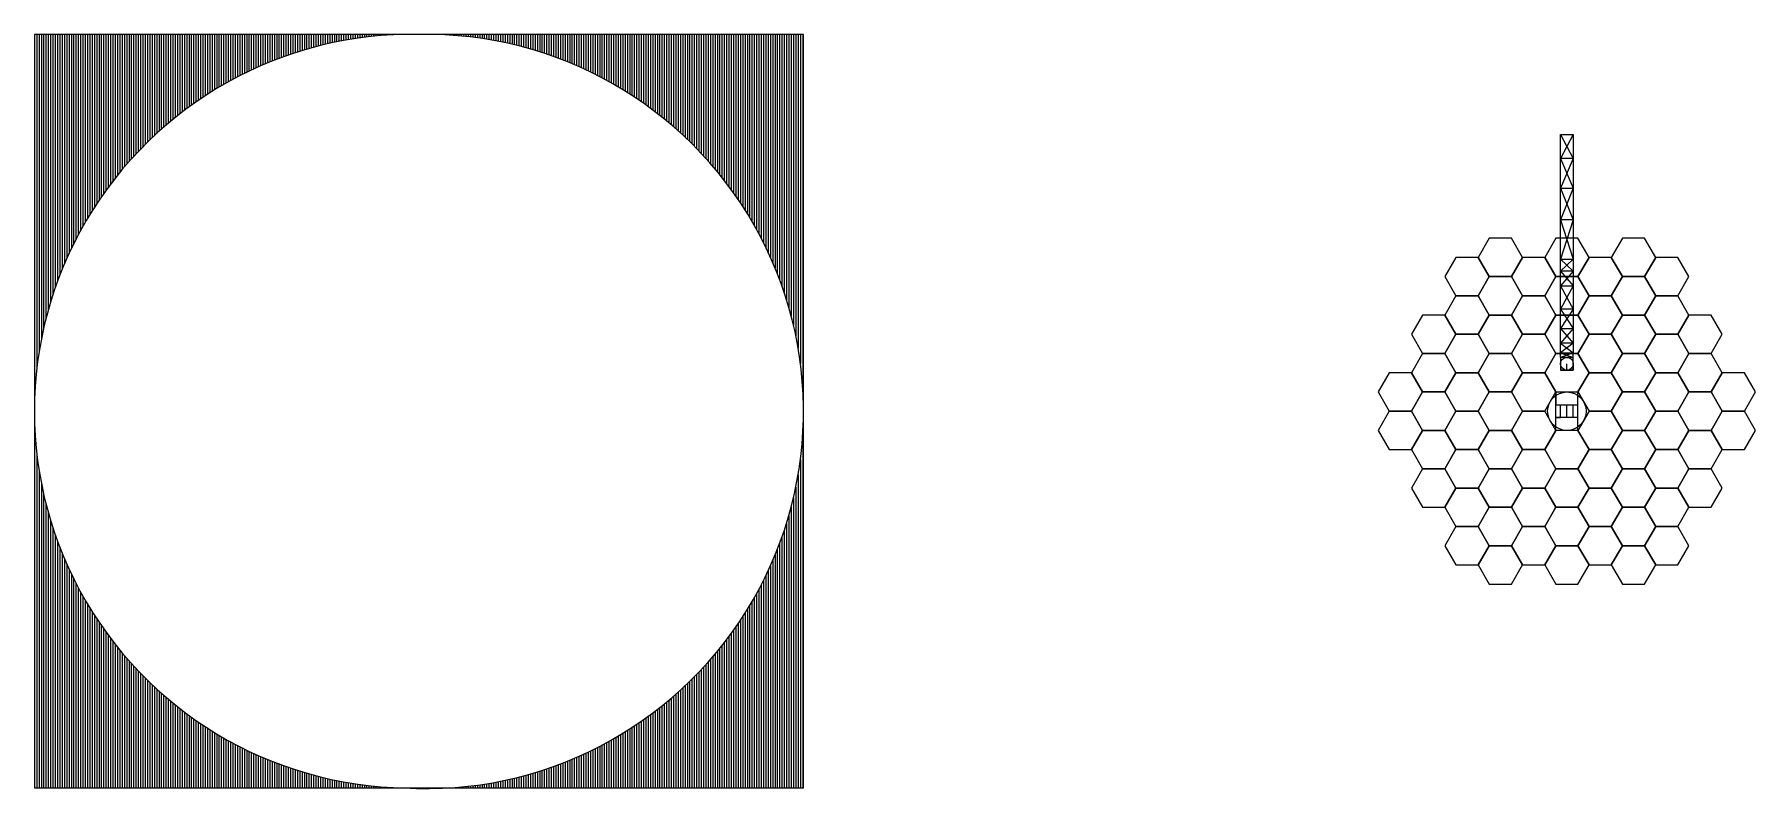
# Model space of a CAD drawing. Header units: inches. Extents: x -429 to 223, y -41 to 545.
# Drawn here: x 155.4 to 222.5, y 74.2 to 103.6 of the extents above; entities that cross this region are included whole.
import ezdxf

# ---------------------------------------------------------------- set-up
doc = ezdxf.new("R2010")
doc.units = ezdxf.units.IN
doc.header["$MEASUREMENT"] = 0

msp = doc.modelspace()

# ---------------------------------------------------------------- linework, layer by layer
for p, q in [((170.352, 103.585), (155.352, 103.585)), ((155.352, 103.585), (155.352, 74.185)), ((155.442, 103.585), (155.442, 90.509)), ((155.532, 103.585), (155.532, 91.178)), ((155.622, 103.585), (155.622, 91.689)), ((155.712, 103.585), (155.712, 92.118)), ((155.802, 103.585), (155.802, 92.494)), ((155.892, 103.585), (155.892, 92.833)), ((155.982, 103.585), (155.982, 93.142)), ((156.072, 103.585), (156.072, 93.429)), ((156.162, 103.585), (156.162, 93.697)), ((156.252, 103.585), (156.252, 93.95)), ((156.342, 103.585), (156.342, 94.189)), ((156.432, 103.585), (156.432, 94.416)), ((156.522, 103.585), (156.522, 94.632)), ((156.612, 103.585), (156.612, 94.84)), ((156.702, 103.585), (156.702, 95.039)), ((156.792, 103.585), (156.792, 95.231)), ((156.882, 103.585), (156.882, 95.415)), ((156.972, 103.585), (156.972, 95.594)), ((157.062, 103.585), (157.062, 95.767)), ((157.152, 103.585), (157.152, 95.934)), ((157.242, 103.585), (157.242, 96.096)), ((157.332, 103.585), (157.332, 96.254)), ((157.422, 103.585), (157.422, 96.407)), ((157.512, 103.585), (157.512, 96.556)), ((157.602, 103.585), (157.602, 96.701)), ((157.692, 103.585), (157.692, 96.843)), ((157.782, 103.585), (157.782, 96.981)), ((157.872, 103.585), (157.872, 97.116)), ((157.962, 103.585), (157.962, 97.248)), ((158.052, 103.585), (158.052, 97.376)), ((158.142, 103.585), (158.142, 97.502)), ((158.232, 103.585), (158.232, 97.625)), ((158.322, 103.585), (158.322, 97.746)), ((158.412, 103.585), (158.412, 97.863)), ((158.502, 103.585), (158.502, 97.979)), ((158.592, 103.585), (158.592, 98.092)), ((158.682, 103.585), (158.682, 98.203)), ((158.772, 103.585), (158.772, 98.312)), ((158.862, 103.585), (158.862, 98.419)), ((158.952, 103.585), (158.952, 98.523)), ((159.042, 103.585), (159.042, 98.626)), ((159.132, 103.585), (159.132, 98.727)), ((159.222, 103.585), (159.222, 98.826)), ((159.222, 103.585), (159.222, 98.826)), ((159.222, 103.585), (159.222, 98.826)), ((159.312, 103.585), (159.312, 98.923)), ((159.402, 103.585), (159.402, 99.018)), ((159.402, 103.585), (159.402, 99.018)), ((159.492, 103.585), (159.492, 99.112)), ((159.582, 103.585), (159.582, 99.204)), ((159.582, 103.585), (159.582, 99.204)), ((159.672, 103.585), (159.672, 99.295)), ((159.762, 103.585), (159.762, 99.384)), ((159.852, 103.585), (159.852, 99.471)), ((159.942, 103.585), (159.942, 99.557)), ((160.032, 103.585), (160.032, 99.642)), ((160.122, 103.585), (160.122, 99.725)), ((160.212, 103.585), (160.212, 99.807)), ((160.302, 103.585), (160.302, 99.887)), ((160.392, 103.585), (160.392, 99.966)), ((160.482, 103.585), (160.482, 100.044)), ((160.572, 103.585), (160.572, 100.121)), ((160.662, 103.585), (160.662, 100.196)), ((160.752, 103.585), (160.752, 100.27)), ((160.842, 103.585), (160.842, 100.343)), ((160.932, 103.585), (160.932, 100.415)), ((161.022, 103.585), (161.022, 100.486)), ((161.112, 103.585), (161.112, 100.555)), ((161.202, 103.585), (161.202, 100.624)), ((161.292, 103.585), (161.292, 100.691)), ((161.382, 103.585), (161.382, 100.757)), ((161.472, 103.585), (161.472, 100.822)), ((161.562, 103.585), (161.562, 100.887)), ((161.652, 103.585), (161.652, 100.95)), ((161.742, 103.585), (161.742, 101.012)), ((161.832, 103.585), (161.832, 101.073)), ((161.922, 103.585), (161.922, 101.133)), ((162.012, 103.585), (162.012, 101.193)), ((162.102, 103.585), (162.102, 101.251)), ((162.192, 103.585), (162.192, 101.309)), ((162.282, 103.585), (162.282, 101.365)), ((162.372, 103.585), (162.372, 101.421)), ((162.462, 103.585), (162.462, 101.475)), ((162.552, 103.585), (162.552, 101.529)), ((162.642, 103.585), (162.642, 101.582)), ((162.732, 103.585), (162.732, 101.634)), ((162.822, 103.585), (162.822, 101.686)), ((162.912, 103.585), (162.912, 101.736)), ((163.002, 103.585), (163.002, 101.786)), ((163.092, 103.585), (163.092, 101.834)), ((163.182, 103.585), (163.182, 101.882)), ((163.272, 103.585), (163.272, 101.93)), ((163.362, 103.585), (163.362, 101.976)), ((163.452, 103.585), (163.452, 102.022)), ((163.542, 103.585), (163.542, 102.066)), ((163.632, 103.585), (163.632, 102.111)), ((163.632, 103.585), (163.632, 102.111)), ((163.722, 103.585), (163.722, 102.154)), ((163.722, 103.585), (163.722, 102.154)), ((163.722, 103.585), (163.722, 102.154)), ((163.812, 103.585), (163.812, 102.196)), ((163.902, 103.585), (163.902, 102.238)), ((163.992, 103.585), (163.992, 102.279)), ((164.082, 103.585), (164.082, 102.32)), ((164.172, 103.585), (164.172, 102.359)), ((164.262, 103.585), (164.262, 102.398)), ((164.352, 103.585), (164.352, 102.437)), ((164.442, 103.585), (164.442, 102.474)), ((164.532, 103.585), (164.532, 102.511)), ((164.622, 103.585), (164.622, 102.547)), ((164.712, 103.585), (164.712, 102.583)), ((164.802, 103.585), (164.802, 102.617)), ((164.892, 103.585), (164.892, 102.651)), ((164.982, 103.585), (164.982, 102.685)), ((165.072, 103.585), (165.072, 102.718)), ((165.162, 103.585), (165.162, 102.75)), ((165.252, 103.585), (165.252, 102.781)), ((165.342, 103.585), (165.342, 102.812)), ((165.432, 103.585), (165.432, 102.842)), ((165.522, 103.585), (165.522, 102.871)), ((165.612, 103.585), (165.612, 102.9)), ((165.702, 103.585), (165.702, 102.929)), ((165.792, 103.585), (165.792, 102.956)), ((165.882, 103.585), (165.882, 102.983)), ((165.972, 103.585), (165.972, 103.009)), ((166.062, 103.585), (166.062, 103.035)), ((166.152, 103.585), (166.152, 103.06)), ((166.242, 103.585), (166.242, 103.085)), ((166.332, 103.585), (166.332, 103.109)), ((166.422, 103.585), (166.422, 103.132)), ((166.512, 103.585), (166.512, 103.154)), ((166.602, 103.585), (166.602, 103.176)), ((166.692, 103.585), (166.692, 103.198)), ((166.782, 103.585), (166.782, 103.219)), ((166.872, 103.585), (166.872, 103.239)), ((166.962, 103.585), (166.962, 103.259)), ((167.052, 103.585), (167.052, 103.278)), ((167.142, 103.585), (167.142, 103.296)), ((167.232, 103.585), (167.232, 103.314)), ((167.322, 103.585), (167.322, 103.331)), ((167.412, 103.585), (167.412, 103.348)), ((167.502, 103.585), (167.502, 103.364)), ((167.592, 103.585), (167.592, 103.38)), ((167.682, 103.585), (167.682, 103.395)), ((167.772, 103.585), (167.772, 103.409)), ((167.862, 103.585), (167.862, 103.423)), ((167.952, 103.585), (167.952, 103.437)), ((168.042, 103.585), (168.042, 103.449)), ((168.132, 103.585), (168.132, 103.461)), ((168.222, 103.585), (168.222, 103.473)), ((168.312, 103.585), (168.312, 103.484)), ((168.402, 103.585), (168.402, 103.494)), ((168.492, 103.585), (168.492, 103.504)), ((168.582, 103.585), (168.582, 103.514)), ((168.672, 103.585), (168.672, 103.522)), ((168.762, 103.585), (168.762, 103.531)), ((168.852, 103.585), (168.852, 103.538)), ((168.942, 103.585), (168.942, 103.545)), ((169.032, 103.585), (169.032, 103.552)), ((169.122, 103.585), (169.122, 103.558)), ((169.212, 103.585), (169.212, 103.563)), ((169.302, 103.585), (169.302, 103.568)), ((169.392, 103.585), (169.392, 103.573)), ((169.482, 103.585), (169.482, 103.577)), ((169.572, 103.585), (169.572, 103.58)), ((169.662, 103.585), (169.662, 103.582)), ((169.752, 103.585), (169.752, 103.585)), ((185.352, 103.585), (170.352, 103.585)), ((171.012, 103.585), (171.012, 103.583)), ((171.102, 103.585), (171.102, 103.58)), ((171.192, 103.585), (171.192, 103.577)), ((171.282, 103.585), (171.282, 103.573)), ((171.372, 103.585), (171.372, 103.569)), ((171.462, 103.585), (171.462, 103.564)), ((171.552, 103.585), (171.552, 103.559)), ((171.642, 103.585), (171.642, 103.553)), ((171.732, 103.585), (171.732, 103.547)), ((171.732, 103.585), (171.732, 103.547)), ((171.732, 103.585), (171.732, 103.547)), ((171.822, 103.585), (171.822, 103.54)), ((171.912, 103.585), (171.912, 103.532)), ((172.002, 103.585), (172.002, 103.524)), ((172.092, 103.585), (172.092, 103.515)), ((172.182, 103.585), (172.182, 103.506)), ((172.272, 103.585), (172.272, 103.496)), ((172.362, 103.585), (172.362, 103.486)), ((172.452, 103.585), (172.452, 103.475)), ((172.542, 103.585), (172.542, 103.464)), ((172.632, 103.585), (172.632, 103.452)), ((172.722, 103.585), (172.722, 103.439)), ((172.812, 103.585), (172.812, 103.426)), ((172.902, 103.585), (172.902, 103.412)), ((172.902, 103.585), (172.902, 103.412)), ((172.992, 103.585), (172.992, 103.398)), ((173.082, 103.585), (173.082, 103.383)), ((173.172, 103.585), (173.172, 103.368)), ((173.262, 103.585), (173.262, 103.351)), ((173.352, 103.585), (173.352, 103.335)), ((173.442, 103.585), (173.442, 103.318)), ((173.532, 103.585), (173.532, 103.3)), ((173.622, 103.585), (173.622, 103.282)), ((173.712, 103.585), (173.712, 103.263)), ((173.802, 103.585), (173.802, 103.243)), ((173.802, 103.585), (173.802, 103.243)), ((173.892, 103.585), (173.892, 103.223)), ((173.982, 103.585), (173.982, 103.202)), ((174.072, 103.585), (174.072, 103.181)), ((174.162, 103.585), (174.162, 103.159)), ((174.252, 103.585), (174.252, 103.137)), ((174.342, 103.585), (174.342, 103.113)), ((174.342, 103.585), (174.342, 103.113)), ((174.432, 103.585), (174.432, 103.09)), ((174.522, 103.585), (174.522, 103.065)), ((174.612, 103.585), (174.612, 103.041)), ((174.612, 103.585), (174.612, 103.041)), ((174.702, 103.585), (174.702, 103.015)), ((174.792, 103.585), (174.792, 102.989)), ((174.882, 103.585), (174.882, 102.962)), ((174.972, 103.585), (174.972, 102.935)), ((175.062, 103.585), (175.062, 102.906)), ((175.152, 103.585), (175.152, 102.878)), ((175.242, 103.585), (175.242, 102.848)), ((175.332, 103.585), (175.332, 102.818)), ((175.422, 103.585), (175.422, 102.788)), ((175.512, 103.585), (175.512, 102.757)), ((175.602, 103.585), (175.602, 102.725)), ((175.692, 103.585), (175.692, 102.692)), ((175.782, 103.585), (175.782, 102.659)), ((175.872, 103.585), (175.872, 102.625)), ((175.962, 103.585), (175.962, 102.59)), ((176.052, 103.585), (176.052, 102.555)), ((176.142, 103.585), (176.142, 102.519)), ((176.232, 103.585), (176.232, 102.482)), ((176.322, 103.585), (176.322, 102.445)), ((176.322, 103.585), (176.322, 102.445)), ((176.412, 103.585), (176.412, 102.407)), ((176.502, 103.585), (176.502, 102.368)), ((176.592, 103.585), (176.592, 102.329)), ((176.682, 103.585), (176.682, 102.289)), ((176.772, 103.585), (176.772, 102.248)), ((176.772, 103.585), (176.772, 102.248)), ((176.862, 103.585), (176.862, 102.206)), ((176.952, 103.585), (176.952, 102.164)), ((177.042, 103.585), (177.042, 102.121)), ((177.132, 103.585), (177.132, 102.077)), ((177.222, 103.585), (177.222, 102.032)), ((177.312, 103.585), (177.312, 101.987)), ((177.402, 103.585), (177.402, 101.94)), ((177.492, 103.585), (177.492, 101.893)), ((177.582, 103.585), (177.582, 101.846)), ((177.672, 103.585), (177.672, 101.797)), ((177.672, 103.585), (177.672, 101.797)), ((177.762, 103.585), (177.762, 101.748)), ((177.852, 103.585), (177.852, 101.697)), ((177.942, 103.585), (177.942, 101.646)), ((178.032, 103.585), (178.032, 101.594)), ((178.122, 103.585), (178.122, 101.542)), ((178.212, 103.585), (178.212, 101.488)), ((178.302, 103.585), (178.302, 101.434)), ((178.392, 103.585), (178.392, 101.378)), ((178.482, 103.585), (178.482, 101.322)), ((178.572, 103.585), (178.572, 101.265)), ((178.662, 103.585), (178.662, 101.207)), ((178.752, 103.585), (178.752, 101.148)), ((178.842, 103.585), (178.842, 101.088)), ((178.842, 103.585), (178.842, 101.088)), ((178.932, 103.585), (178.932, 101.027)), ((179.022, 103.585), (179.022, 100.965)), ((179.022, 103.585), (179.022, 100.965)), ((179.112, 103.585), (179.112, 100.902)), ((179.202, 103.585), (179.202, 100.838)), ((179.292, 103.585), (179.292, 100.773)), ((179.292, 103.585), (179.292, 100.773)), ((179.382, 103.585), (179.382, 100.707)), ((179.472, 103.585), (179.472, 100.64)), ((179.562, 103.585), (179.562, 100.572)), ((179.562, 103.585), (179.562, 100.572)), ((179.652, 103.585), (179.652, 100.503)), ((179.652, 103.585), (179.652, 100.503)), ((179.742, 103.585), (179.742, 100.433)), ((179.832, 103.585), (179.832, 100.361)), ((179.922, 103.585), (179.922, 100.288)), ((180.012, 103.585), (180.012, 100.215)), ((180.102, 103.585), (180.102, 100.14)), ((180.192, 103.585), (180.192, 100.063)), ((180.282, 103.585), (180.282, 99.986)), ((180.372, 103.585), (180.372, 99.907)), ((180.462, 103.585), (180.462, 99.827)), ((180.462, 103.585), (180.462, 99.827)), ((180.462, 103.585), (180.462, 99.827)), ((180.552, 103.585), (180.552, 99.746)), ((180.642, 103.585), (180.642, 99.663)), ((180.732, 103.585), (180.732, 99.579)), ((180.822, 103.585), (180.822, 99.493)), ((180.912, 103.585), (180.912, 99.406)), ((181.002, 103.585), (181.002, 99.318)), ((181.092, 103.585), (181.092, 99.228)), ((181.182, 103.585), (181.182, 99.136)), ((181.272, 103.585), (181.272, 99.043)), ((181.362, 103.585), (181.362, 98.948)), ((181.452, 103.585), (181.452, 98.851)), ((181.542, 103.585), (181.542, 98.753)), ((181.632, 103.585), (181.632, 98.652)), ((181.722, 103.585), (181.722, 98.55)), ((181.812, 103.585), (181.812, 98.446)), ((181.902, 103.585), (181.902, 98.34)), ((181.992, 103.585), (181.992, 98.232)), ((182.082, 103.585), (182.082, 98.122)), ((182.172, 103.585), (182.172, 98.009)), ((182.262, 103.585), (182.262, 97.894)), ((182.352, 103.585), (182.352, 97.777)), ((182.442, 103.585), (182.442, 97.658)), ((182.532, 103.585), (182.532, 97.535)), ((182.532, 103.585), (182.532, 97.535)), ((182.622, 103.585), (182.622, 97.41)), ((182.712, 103.585), (182.712, 97.283)), ((182.802, 103.585), (182.802, 97.152)), ((182.892, 103.585), (182.892, 97.018)), ((182.982, 103.585), (182.982, 96.881)), ((183.072, 103.585), (183.072, 96.741)), ((183.162, 103.585), (183.162, 96.596)), ((183.252, 103.585), (183.252, 96.449)), ((183.342, 103.585), (183.342, 96.297)), ((183.432, 103.585), (183.432, 96.14)), ((183.522, 103.585), (183.522, 95.98)), ((183.612, 103.585), (183.612, 95.814)), ((183.702, 103.585), (183.702, 95.643)), ((183.792, 103.585), (183.792, 95.467)), ((183.882, 103.585), (183.882, 95.284)), ((183.972, 103.585), (183.972, 95.094)), ((184.062, 103.585), (184.062, 94.898)), ((184.152, 103.585), (184.152, 94.693)), ((184.242, 103.585), (184.242, 94.48)), ((184.332, 103.585), (184.332, 94.256)), ((184.422, 103.585), (184.422, 94.021)), ((184.512, 103.585), (184.512, 93.773)), ((184.602, 103.585), (184.602, 93.511)), ((184.692, 103.585), (184.692, 93.23)), ((184.692, 103.585), (184.692, 93.23)), ((184.782, 103.585), (184.782, 92.929)), ((184.872, 103.585), (184.872, 92.601)), ((184.962, 103.585), (184.962, 92.238)), ((185.052, 103.585), (185.052, 91.829)), ((185.052, 103.585), (185.052, 91.829)), ((185.052, 103.585), (185.052, 91.829)), ((185.052, 103.585), (185.052, 91.829)), ((185.052, 103.585), (185.052, 91.829)), ((185.142, 103.585), (185.142, 91.829)), ((185.142, 103.585), (185.142, 91.35)), ((185.232, 103.585), (185.232, 90.748)), ((185.322, 103.585), (185.322, 89.812)), ((185.352, 74.185), (185.352, 103.585)), ((214.881, 91.162), (214.881, 99.68)), ((214.881, 99.68), (215.381, 99.68)), ((214.881, 99.68), (215.381, 98.742)), ((215.381, 99.68), (214.881, 98.742)), ((215.381, 99.68), (215.381, 91.162)), ((215.381, 98.742), (214.881, 98.742)), ((215.381, 98.742), (214.881, 97.584)), ((214.881, 98.742), (215.381, 97.584)), ((214.881, 97.584), (215.381, 97.584)), ((214.881, 97.584), (215.381, 96.358)), ((215.381, 97.584), (214.881, 96.358)), ((215.381, 96.358), (214.881, 96.358)), ((215.381, 96.358), (214.881, 94.822)), ((214.881, 96.358), (215.381, 94.822)), ((214.881, 94.822), (215.381, 94.822)), ((214.881, 94.822), (215.381, 94.354)), ((215.381, 94.822), (214.881, 94.354)), ((215.381, 94.354), (214.881, 94.354)), ((215.381, 94.354), (214.881, 93.781)), ((214.881, 94.354), (215.381, 93.781)), ((214.881, 93.781), (215.381, 93.781)), ((214.881, 93.781), (215.381, 92.87)), ((215.381, 93.781), (214.881, 92.87)), ((215.381, 92.87), (214.881, 92.87)), ((215.381, 92.87), (214.881, 92.115)), ((214.881, 92.87), (215.381, 92.115)), ((214.881, 92.115), (215.381, 92.115)), ((214.881, 92.115), (215.381, 91.543)), ((215.381, 92.115), (214.881, 91.543)), ((215.381, 91.543), (214.881, 91.543)), ((215.381, 91.543), (214.881, 91.162)), ((214.881, 91.543), (215.381, 91.162)), ((214.881, 91.162), (215.381, 91.162)), ((214.881, 91.162), (215.381, 90.985)), ((215.381, 91.162), (214.881, 90.985)), ((214.881, 90.985), (214.881, 91.162)), ((214.881, 91.162), (214.881, 91.162)), ((215.381, 90.985), (214.881, 90.985)), ((214.881, 90.985), (214.881, 90.485)), ((215.131, 90.485), (215.131, 90.735)), ((215.381, 90.985), (215.381, 91.162)), ((215.381, 90.485), (215.381, 90.985)), ((215.381, 90.735), (215.381, 90.485)), ((215.131, 90.485), (214.881, 90.485)), ((214.881, 90.485), (215.381, 90.485)), ((215.381, 90.485), (214.881, 90.485)), ((214.698, 88.135), (214.698, 89.635)), ((214.698, 89.635), (214.698, 89.135)), ((215.564, 88.135), (215.564, 89.635)), ((214.698, 89.135), (215.564, 89.135)), ((215.564, 88.635), (214.698, 88.635)), ((214.698, 88.635), (214.881, 88.635)), ((214.881, 88.635), (214.881, 89.135)), ((215.131, 88.635), (215.131, 89.135)), ((215.381, 88.635), (215.381, 89.135)), ((215.564, 88.635), (215.381, 88.635)), ((215.564, 88.135), (215.564, 88.635)), ((185.322, 87.934), (185.322, 74.185)), ((155.442, 87.26), (155.442, 74.185)), ((185.232, 86.997), (185.232, 74.185)), ((155.532, 86.591), (155.532, 74.185)), ((155.622, 86.08), (155.622, 74.185)), ((185.142, 86.396), (185.142, 74.185)), ((155.712, 85.651), (155.712, 74.185)), ((155.802, 85.275), (155.802, 74.185)), ((184.962, 85.508), (184.962, 74.185)), ((185.052, 85.917), (185.052, 74.185)), ((185.052, 85.917), (185.052, 74.185)), ((185.052, 85.917), (185.052, 74.185)), ((185.052, 85.917), (185.052, 74.185)), ((185.142, 85.917), (185.142, 74.185)), ((155.892, 84.937), (155.892, 74.185)), ((155.982, 84.627), (155.982, 74.185)), ((184.782, 84.817), (184.782, 74.185)), ((184.872, 85.145), (184.872, 74.185)), ((156.072, 84.34), (156.072, 74.185)), ((156.162, 84.072), (156.162, 74.185)), ((184.512, 83.972), (184.512, 74.185)), ((184.602, 84.235), (184.602, 74.185)), ((184.692, 84.515), (184.692, 74.185)), ((184.692, 84.515), (184.692, 74.185)), ((156.252, 83.82), (156.252, 74.185)), ((156.342, 83.581), (156.342, 74.185)), ((156.432, 83.354), (156.432, 74.185)), ((184.242, 83.266), (184.242, 74.185)), ((184.332, 83.49), (184.332, 74.185)), ((184.422, 83.725), (184.422, 74.185)), ((156.522, 83.137), (156.522, 74.185)), ((156.612, 82.93), (156.612, 74.185)), ((156.702, 82.73), (156.702, 74.185)), ((183.972, 82.651), (183.972, 74.185)), ((184.062, 82.848), (184.062, 74.185)), ((184.152, 83.053), (184.152, 74.185)), ((156.792, 82.539), (156.792, 74.185)), ((156.882, 82.354), (156.882, 74.185)), ((156.972, 82.175), (156.972, 74.185)), ((157.062, 82.003), (157.062, 74.185)), ((183.612, 81.932), (183.612, 74.185)), ((183.702, 82.103), (183.702, 74.185)), ((183.792, 82.279), (183.792, 74.185)), ((183.882, 82.462), (183.882, 74.185)), ((157.152, 81.836), (157.152, 74.185)), ((157.242, 81.673), (157.242, 74.185)), ((157.332, 81.516), (157.332, 74.185)), ((157.422, 81.362), (157.422, 74.185)), ((183.252, 81.297), (183.252, 74.185)), ((183.342, 81.449), (183.342, 74.185)), ((183.432, 81.605), (183.432, 74.185)), ((183.522, 81.766), (183.522, 74.185)), ((157.512, 81.213), (157.512, 74.185)), ((157.602, 81.068), (157.602, 74.185)), ((157.692, 80.926), (157.692, 74.185)), ((157.782, 80.788), (157.782, 74.185)), ((157.872, 80.653), (157.872, 74.185)), ((182.802, 80.594), (182.802, 74.185)), ((182.892, 80.728), (182.892, 74.185)), ((182.982, 80.865), (182.982, 74.185)), ((183.072, 81.005), (183.072, 74.185)), ((183.162, 81.149), (183.162, 74.185)), ((157.962, 80.522), (157.962, 74.185)), ((158.052, 80.393), (158.052, 74.185)), ((158.142, 80.267), (158.142, 74.185)), ((158.232, 80.144), (158.232, 74.185)), ((158.322, 80.024), (158.322, 74.185)), ((158.412, 79.906), (158.412, 74.185)), ((182.352, 79.969), (182.352, 74.185)), ((182.442, 80.088), (182.442, 74.185)), ((182.532, 80.21), (182.532, 74.185)), ((182.532, 80.21), (182.532, 74.185)), ((182.622, 80.335), (182.622, 74.185)), ((182.712, 80.463), (182.712, 74.185)), ((158.502, 79.79), (158.502, 74.185)), ((158.592, 79.677), (158.592, 74.185)), ((158.682, 79.566), (158.682, 74.185)), ((158.772, 79.457), (158.772, 74.185)), ((158.862, 79.351), (158.862, 74.185)), ((158.952, 79.246), (158.952, 74.185)), ((181.812, 79.3), (181.812, 74.185)), ((181.902, 79.406), (181.902, 74.185)), ((181.992, 79.514), (181.992, 74.185)), ((182.082, 79.624), (182.082, 74.185)), ((182.172, 79.737), (182.172, 74.185)), ((182.262, 79.851), (182.262, 74.185)), ((159.042, 79.143), (159.042, 74.185)), ((159.132, 79.043), (159.132, 74.185)), ((159.222, 78.944), (159.222, 74.185)), ((159.222, 78.944), (159.222, 74.185)), ((159.222, 78.944), (159.222, 74.185)), ((159.312, 78.846), (159.312, 74.185)), ((159.402, 78.751), (159.402, 74.185)), ((159.402, 78.751), (159.402, 74.185)), ((159.492, 78.657), (159.492, 74.185)), ((159.582, 78.565), (159.582, 74.185)), ((159.582, 78.565), (159.582, 74.185)), ((181.182, 78.61), (181.182, 74.185)), ((181.272, 78.703), (181.272, 74.185)), ((181.362, 78.798), (181.362, 74.185)), ((181.452, 78.895), (181.452, 74.185)), ((181.542, 78.993), (181.542, 74.185)), ((181.632, 79.093), (181.632, 74.185)), ((181.722, 79.196), (181.722, 74.185)), ((159.672, 78.475), (159.672, 74.185)), ((159.762, 78.386), (159.762, 74.185)), ((159.852, 78.298), (159.852, 74.185)), ((159.942, 78.212), (159.942, 74.185)), ((160.032, 78.127), (160.032, 74.185)), ((160.122, 78.044), (160.122, 74.185)), ((160.212, 77.963), (160.212, 74.185)), ((160.302, 77.882), (160.302, 74.185)), ((180.462, 77.919), (180.462, 74.185)), ((180.462, 77.919), (180.462, 74.185)), ((180.462, 77.919), (180.462, 74.185)), ((180.552, 78), (180.552, 74.185)), ((180.642, 78.083), (180.642, 74.185)), ((180.732, 78.167), (180.732, 74.185)), ((180.822, 78.253), (180.822, 74.185)), ((180.912, 78.34), (180.912, 74.185)), ((181.002, 78.428), (181.002, 74.185)), ((181.092, 78.518), (181.092, 74.185)), ((160.392, 77.803), (160.392, 74.185)), ((160.482, 77.725), (160.482, 74.185)), ((160.572, 77.649), (160.572, 74.185)), ((160.662, 77.573), (160.662, 74.185)), ((160.752, 77.499), (160.752, 74.185)), ((160.842, 77.426), (160.842, 74.185)), ((160.932, 77.354), (160.932, 74.185)), ((161.022, 77.284), (161.022, 74.185)), ((161.112, 77.214), (161.112, 74.185)), ((179.652, 77.243), (179.652, 74.185)), ((179.652, 77.243), (179.652, 74.185)), ((179.742, 77.313), (179.742, 74.185)), ((179.832, 77.385), (179.832, 74.185)), ((179.922, 77.457), (179.922, 74.185)), ((180.012, 77.531), (180.012, 74.185)), ((180.102, 77.606), (180.102, 74.185)), ((180.192, 77.682), (180.192, 74.185)), ((180.282, 77.76), (180.282, 74.185)), ((180.372, 77.839), (180.372, 74.185)), ((161.202, 77.146), (161.202, 74.185)), ((161.292, 77.078), (161.292, 74.185)), ((161.382, 77.012), (161.382, 74.185)), ((161.472, 76.947), (161.472, 74.185)), ((161.562, 76.883), (161.562, 74.185)), ((161.652, 76.82), (161.652, 74.185)), ((161.742, 76.757), (161.742, 74.185)), ((161.832, 76.696), (161.832, 74.185)), ((161.922, 76.636), (161.922, 74.185)), ((162.012, 76.577), (162.012, 74.185)), ((178.752, 76.598), (178.752, 74.185)), ((178.842, 76.658), (178.842, 74.185)), ((178.842, 76.658), (178.842, 74.185)), ((178.932, 76.719), (178.932, 74.185)), ((179.022, 76.781), (179.022, 74.185)), ((179.022, 76.781), (179.022, 74.185)), ((179.112, 76.844), (179.112, 74.185)), ((179.202, 76.908), (179.202, 74.185)), ((179.292, 76.973), (179.292, 74.185)), ((179.292, 76.973), (179.292, 74.185)), ((179.382, 77.039), (179.382, 74.185)), ((179.472, 77.106), (179.472, 74.185)), ((179.562, 77.174), (179.562, 74.185)), ((179.562, 77.174), (179.562, 74.185)), ((162.102, 76.518), (162.102, 74.185)), ((162.192, 76.461), (162.192, 74.185)), ((162.282, 76.404), (162.282, 74.185)), ((162.372, 76.349), (162.372, 74.185)), ((162.462, 76.294), (162.462, 74.185)), ((162.552, 76.24), (162.552, 74.185)), ((162.642, 76.187), (162.642, 74.185)), ((162.732, 76.135), (162.732, 74.185)), ((162.822, 76.084), (162.822, 74.185)), ((162.912, 76.033), (162.912, 74.185)), ((163.002, 75.984), (163.002, 74.185)), ((163.092, 75.935), (163.092, 74.185)), ((163.182, 75.887), (163.182, 74.185)), ((177.582, 75.9), (177.582, 74.185)), ((177.672, 75.949), (177.672, 74.185)), ((177.672, 75.949), (177.672, 74.185)), ((177.762, 75.998), (177.762, 74.185)), ((177.852, 76.048), (177.852, 74.185)), ((177.942, 76.099), (177.942, 74.185)), ((178.032, 76.151), (178.032, 74.185)), ((178.122, 76.204), (178.122, 74.185)), ((178.212, 76.258), (178.212, 74.185)), ((178.302, 76.312), (178.302, 74.185)), ((178.392, 76.368), (178.392, 74.185)), ((178.482, 76.424), (178.482, 74.185)), ((178.572, 76.481), (178.572, 74.185)), ((178.662, 76.539), (178.662, 74.185)), ((163.272, 75.84), (163.272, 74.185)), ((163.362, 75.793), (163.362, 74.185)), ((163.452, 75.748), (163.452, 74.185)), ((163.542, 75.703), (163.542, 74.185)), ((163.632, 75.659), (163.632, 74.185)), ((163.632, 75.659), (163.632, 74.185)), ((163.722, 75.615), (163.722, 74.185)), ((163.722, 75.615), (163.722, 74.185)), ((163.722, 75.615), (163.722, 74.185)), ((163.812, 75.573), (163.812, 74.185)), ((163.902, 75.531), (163.902, 74.185)), ((163.992, 75.49), (163.992, 74.185)), ((164.082, 75.45), (164.082, 74.185)), ((164.172, 75.41), (164.172, 74.185)), ((164.262, 75.371), (164.262, 74.185)), ((164.352, 75.333), (164.352, 74.185)), ((164.442, 75.295), (164.442, 74.185)), ((164.532, 75.258), (164.532, 74.185)), ((164.622, 75.222), (164.622, 74.185)), ((176.142, 75.227), (176.142, 74.185)), ((176.232, 75.263), (176.232, 74.185)), ((176.322, 75.301), (176.322, 74.185)), ((176.322, 75.301), (176.322, 74.185)), ((176.412, 75.339), (176.412, 74.185)), ((176.502, 75.378), (176.502, 74.185)), ((176.592, 75.417), (176.592, 74.185)), ((176.682, 75.457), (176.682, 74.185)), ((176.772, 75.498), (176.772, 74.185)), ((176.772, 75.498), (176.772, 74.185)), ((176.862, 75.54), (176.862, 74.185)), ((176.952, 75.582), (176.952, 74.185)), ((177.042, 75.625), (177.042, 74.185)), ((177.132, 75.669), (177.132, 74.185)), ((177.222, 75.714), (177.222, 74.185)), ((177.312, 75.759), (177.312, 74.185)), ((177.402, 75.805), (177.402, 74.185)), ((177.492, 75.852), (177.492, 74.185)), ((164.712, 75.187), (164.712, 74.185)), ((164.802, 75.152), (164.802, 74.185)), ((164.892, 75.118), (164.892, 74.185)), ((164.982, 75.085), (164.982, 74.185)), ((165.072, 75.052), (165.072, 74.185)), ((165.162, 75.02), (165.162, 74.185)), ((165.252, 74.988), (165.252, 74.185)), ((165.342, 74.958), (165.342, 74.185)), ((165.432, 74.927), (165.432, 74.185)), ((165.522, 74.898), (165.522, 74.185)), ((165.612, 74.869), (165.612, 74.185)), ((165.702, 74.841), (165.702, 74.185)), ((165.792, 74.813), (165.792, 74.185)), ((165.882, 74.786), (165.882, 74.185)), ((165.972, 74.76), (165.972, 74.185)), ((166.062, 74.734), (166.062, 74.185)), ((166.152, 74.709), (166.152, 74.185)), ((166.242, 74.685), (166.242, 74.185)), ((166.332, 74.661), (166.332, 74.185)), ((166.422, 74.638), (166.422, 74.185)), ((166.512, 74.615), (166.512, 74.185)), ((166.602, 74.593), (166.602, 74.185)), ((166.692, 74.571), (166.692, 74.185)), ((166.782, 74.551), (166.782, 74.185)), ((166.872, 74.53), (166.872, 74.185)), ((173.982, 74.544), (173.982, 74.185)), ((174.072, 74.565), (174.072, 74.185)), ((174.162, 74.587), (174.162, 74.185)), ((174.252, 74.609), (174.252, 74.185)), ((174.342, 74.632), (174.342, 74.185)), ((174.342, 74.632), (174.342, 74.185)), ((174.432, 74.656), (174.432, 74.185)), ((174.522, 74.68), (174.522, 74.185)), ((174.612, 74.705), (174.612, 74.185)), ((174.612, 74.705), (174.612, 74.185)), ((174.702, 74.731), (174.702, 74.185)), ((174.792, 74.757), (174.792, 74.185)), ((174.882, 74.784), (174.882, 74.185)), ((174.972, 74.811), (174.972, 74.185)), ((175.062, 74.839), (175.062, 74.185)), ((175.152, 74.868), (175.152, 74.185)), ((175.242, 74.897), (175.242, 74.185)), ((175.332, 74.927), (175.332, 74.185)), ((175.422, 74.958), (175.422, 74.185)), ((175.512, 74.989), (175.512, 74.185)), ((175.602, 75.021), (175.602, 74.185)), ((175.692, 75.054), (175.692, 74.185)), ((175.782, 75.087), (175.782, 74.185)), ((175.872, 75.121), (175.872, 74.185)), ((175.962, 75.156), (175.962, 74.185)), ((176.052, 75.191), (176.052, 74.185)), ((155.352, 74.185), (185.352, 74.185)), ((166.962, 74.511), (166.962, 74.185)), ((167.052, 74.492), (167.052, 74.185)), ((167.142, 74.473), (167.142, 74.185)), ((167.232, 74.455), (167.232, 74.185)), ((167.322, 74.438), (167.322, 74.185)), ((167.412, 74.421), (167.412, 74.185)), ((167.502, 74.405), (167.502, 74.185)), ((167.592, 74.389), (167.592, 74.185)), ((167.682, 74.374), (167.682, 74.185)), ((167.772, 74.36), (167.772, 74.185)), ((167.862, 74.346), (167.862, 74.185)), ((167.952, 74.333), (167.952, 74.185)), ((168.042, 74.32), (168.042, 74.185)), ((168.132, 74.308), (168.132, 74.185)), ((168.222, 74.296), (168.222, 74.185)), ((168.312, 74.285), (168.312, 74.185)), ((168.402, 74.275), (168.402, 74.185)), ((168.492, 74.265), (168.492, 74.185)), ((168.582, 74.256), (168.582, 74.185)), ((168.672, 74.247), (168.672, 74.185)), ((168.762, 74.239), (168.762, 74.185)), ((168.852, 74.231), (168.852, 74.185)), ((168.942, 74.224), (168.942, 74.185)), ((169.032, 74.217), (169.032, 74.185)), ((169.122, 74.211), (169.122, 74.185)), ((169.212, 74.206), (169.212, 74.185)), ((169.302, 74.201), (169.302, 74.185)), ((169.392, 74.197), (169.392, 74.185)), ((169.482, 74.193), (169.482, 74.185)), ((169.572, 74.19), (169.572, 74.185)), ((169.662, 74.187), (169.662, 74.185)), ((169.752, 74.185), (169.752, 74.185)), ((171.552, 74.187), (171.552, 74.185)), ((171.642, 74.193), (171.642, 74.185)), ((171.732, 74.199), (171.732, 74.185)), ((171.732, 74.199), (171.732, 74.185)), ((171.732, 74.199), (171.732, 74.185)), ((171.822, 74.206), (171.822, 74.185)), ((171.912, 74.214), (171.912, 74.185)), ((172.002, 74.222), (172.002, 74.185)), ((172.092, 74.23), (172.092, 74.185)), ((172.182, 74.24), (172.182, 74.185)), ((172.272, 74.249), (172.272, 74.185)), ((172.362, 74.26), (172.362, 74.185)), ((172.452, 74.271), (172.452, 74.185)), ((172.542, 74.282), (172.542, 74.185)), ((172.632, 74.294), (172.632, 74.185)), ((172.722, 74.307), (172.722, 74.185)), ((172.812, 74.32), (172.812, 74.185)), ((172.902, 74.334), (172.902, 74.185)), ((172.902, 74.334), (172.902, 74.185)), ((172.992, 74.348), (172.992, 74.185)), ((173.082, 74.363), (173.082, 74.185)), ((173.172, 74.378), (173.172, 74.185)), ((173.262, 74.394), (173.262, 74.185)), ((173.352, 74.411), (173.352, 74.185)), ((173.442, 74.428), (173.442, 74.185)), ((173.532, 74.446), (173.532, 74.185)), ((173.622, 74.464), (173.622, 74.185)), ((173.712, 74.483), (173.712, 74.185)), ((173.802, 74.503), (173.802, 74.185)), ((173.802, 74.503), (173.802, 74.185)), ((173.892, 74.523), (173.892, 74.185))]:
    msp.add_line(p, q)
for points in [[(211.667, 94.885), (212.1, 94.135), (212.966, 94.135), (213.399, 94.885), (212.966, 95.634), (212.1, 95.634)], [(214.265, 94.885), (214.698, 94.135), (215.564, 94.135), (215.997, 94.885), (215.564, 95.634), (214.698, 95.634)], [(216.863, 94.885), (217.296, 94.135), (218.162, 94.135), (218.595, 94.885), (218.162, 95.634), (217.296, 95.634)], [(210.368, 94.135), (210.801, 93.385), (211.667, 93.385), (212.1, 94.135), (211.667, 94.885), (210.801, 94.885)], [(212.966, 94.135), (213.399, 93.385), (214.265, 93.385), (214.698, 94.135), (214.265, 94.885), (213.399, 94.885)], [(215.564, 94.135), (215.997, 93.385), (216.863, 93.385), (217.296, 94.135), (216.863, 94.885), (215.997, 94.885)], [(218.162, 94.135), (218.595, 93.385), (219.461, 93.385), (219.894, 94.135), (219.461, 94.885), (218.595, 94.885)], [(211.667, 93.385), (212.1, 92.635), (212.966, 92.635), (213.399, 93.385), (212.966, 94.135), (212.1, 94.135)], [(214.265, 93.385), (214.698, 92.635), (215.564, 92.635), (215.997, 93.385), (215.564, 94.135), (214.698, 94.135)], [(216.863, 93.385), (217.296, 92.635), (218.162, 92.635), (218.595, 93.385), (218.162, 94.135), (217.296, 94.135)], [(210.368, 92.635), (210.801, 91.885), (211.667, 91.885), (212.1, 92.635), (211.667, 93.385), (210.801, 93.385)], [(212.966, 92.635), (213.399, 91.885), (214.265, 91.885), (214.698, 92.635), (214.265, 93.385), (213.399, 93.385)], [(215.564, 92.635), (215.997, 91.885), (216.863, 91.885), (217.296, 92.635), (216.863, 93.385), (215.997, 93.385)], [(218.162, 92.635), (218.595, 91.885), (219.461, 91.885), (219.894, 92.635), (219.461, 93.385), (218.595, 93.385)], [(209.069, 91.885), (209.502, 91.135), (210.368, 91.135), (210.801, 91.885), (210.368, 92.635), (209.502, 92.635)], [(211.667, 91.885), (212.1, 91.135), (212.966, 91.135), (213.399, 91.885), (212.966, 92.635), (212.1, 92.635)], [(214.265, 91.885), (214.698, 91.135), (215.564, 91.135), (215.997, 91.885), (215.564, 92.635), (214.698, 92.635)], [(216.863, 91.885), (217.296, 91.135), (218.162, 91.135), (218.595, 91.885), (218.162, 92.635), (217.296, 92.635)], [(219.461, 91.885), (219.894, 91.135), (220.76, 91.135), (221.193, 91.885), (220.76, 92.635), (219.894, 92.635)], [(210.368, 91.135), (210.801, 90.385), (211.667, 90.385), (212.1, 91.135), (211.667, 91.885), (210.801, 91.885)], [(212.966, 91.135), (213.399, 90.385), (214.265, 90.385), (214.698, 91.135), (214.265, 91.885), (213.399, 91.885)], [(215.564, 91.135), (215.997, 90.385), (216.863, 90.385), (217.296, 91.135), (216.863, 91.885), (215.997, 91.885)], [(218.162, 91.135), (218.595, 90.385), (219.461, 90.385), (219.894, 91.135), (219.461, 91.885), (218.595, 91.885)], [(209.069, 90.385), (209.502, 89.635), (210.368, 89.635), (210.801, 90.385), (210.368, 91.135), (209.502, 91.135)], [(211.667, 90.385), (212.1, 89.635), (212.966, 89.635), (213.399, 90.385), (212.966, 91.135), (212.1, 91.135)], [(214.265, 90.385), (214.698, 89.635), (215.564, 89.635), (215.997, 90.385), (215.564, 91.135), (214.698, 91.135)], [(216.863, 90.385), (217.296, 89.635), (218.162, 89.635), (218.595, 90.385), (218.162, 91.135), (217.296, 91.135)], [(219.461, 90.385), (219.894, 89.635), (220.76, 89.635), (221.193, 90.385), (220.76, 91.135), (219.894, 91.135)], [(207.77, 89.635), (208.203, 88.885), (209.069, 88.885), (209.502, 89.635), (209.069, 90.385), (208.203, 90.385)], [(210.368, 89.635), (210.801, 88.885), (211.667, 88.885), (212.1, 89.635), (211.667, 90.385), (210.801, 90.385)], [(212.966, 89.635), (213.399, 88.885), (214.265, 88.885), (214.698, 89.635), (214.265, 90.385), (213.399, 90.385)], [(215.564, 89.635), (215.997, 88.885), (216.863, 88.885), (217.296, 89.635), (216.863, 90.385), (215.997, 90.385)], [(218.162, 89.635), (218.595, 88.885), (219.461, 88.885), (219.894, 89.635), (219.461, 90.385), (218.595, 90.385)], [(220.76, 89.635), (221.193, 88.885), (222.059, 88.885), (222.492, 89.635), (222.059, 90.385), (221.193, 90.385)], [(209.069, 88.885), (209.502, 88.135), (210.368, 88.135), (210.801, 88.885), (210.368, 89.635), (209.502, 89.635)], [(211.667, 88.885), (212.1, 88.135), (212.966, 88.135), (213.399, 88.885), (212.966, 89.635), (212.1, 89.635)], [(216.863, 88.885), (217.296, 88.135), (218.162, 88.135), (218.595, 88.885), (218.162, 89.635), (217.296, 89.635)], [(219.461, 88.885), (219.894, 88.135), (220.76, 88.135), (221.193, 88.885), (220.76, 89.635), (219.894, 89.635)], [(207.77, 88.135), (208.203, 87.385), (209.069, 87.385), (209.502, 88.135), (209.069, 88.885), (208.203, 88.885)], [(210.368, 88.135), (210.801, 87.385), (211.667, 87.385), (212.1, 88.135), (211.667, 88.885), (210.801, 88.885)], [(212.966, 88.135), (213.399, 87.385), (214.265, 87.385), (214.698, 88.135), (214.265, 88.885), (213.399, 88.885)], [(215.564, 88.135), (215.997, 87.385), (216.863, 87.385), (217.296, 88.135), (216.863, 88.885), (215.997, 88.885)], [(218.162, 88.135), (218.595, 87.385), (219.461, 87.385), (219.894, 88.135), (219.461, 88.885), (218.595, 88.885)], [(220.76, 88.135), (221.193, 87.385), (222.059, 87.385), (222.492, 88.135), (222.059, 88.885), (221.193, 88.885)], [(209.069, 87.385), (209.502, 86.635), (210.368, 86.635), (210.801, 87.385), (210.368, 88.135), (209.502, 88.135)], [(211.667, 87.385), (212.1, 86.635), (212.966, 86.635), (213.399, 87.385), (212.966, 88.135), (212.1, 88.135)], [(214.265, 87.385), (214.698, 86.635), (215.564, 86.635), (215.997, 87.385), (215.564, 88.135), (214.698, 88.135)], [(216.863, 87.385), (217.296, 86.635), (218.162, 86.635), (218.595, 87.385), (218.162, 88.135), (217.296, 88.135)], [(219.461, 87.385), (219.894, 86.635), (220.76, 86.635), (221.193, 87.385), (220.76, 88.135), (219.894, 88.135)], [(210.368, 86.635), (210.801, 85.885), (211.667, 85.885), (212.1, 86.635), (211.667, 87.385), (210.801, 87.385)], [(212.966, 86.635), (213.399, 85.885), (214.265, 85.885), (214.698, 86.635), (214.265, 87.385), (213.399, 87.385)], [(215.564, 86.635), (215.997, 85.885), (216.863, 85.885), (217.296, 86.635), (216.863, 87.385), (215.997, 87.385)], [(218.162, 86.635), (218.595, 85.885), (219.461, 85.885), (219.894, 86.635), (219.461, 87.385), (218.595, 87.385)], [(209.069, 85.885), (209.502, 85.135), (210.368, 85.135), (210.801, 85.885), (210.368, 86.635), (209.502, 86.635)], [(211.667, 85.885), (212.1, 85.135), (212.966, 85.135), (213.399, 85.885), (212.966, 86.635), (212.1, 86.635)], [(214.265, 85.885), (214.698, 85.135), (215.564, 85.135), (215.997, 85.885), (215.564, 86.635), (214.698, 86.635)], [(216.863, 85.885), (217.296, 85.135), (218.162, 85.135), (218.595, 85.885), (218.162, 86.635), (217.296, 86.635)], [(219.461, 85.885), (219.894, 85.135), (220.76, 85.135), (221.193, 85.885), (220.76, 86.635), (219.894, 86.635)], [(210.368, 85.135), (210.801, 84.385), (211.667, 84.385), (212.1, 85.135), (211.667, 85.885), (210.801, 85.885)], [(212.966, 85.135), (213.399, 84.385), (214.265, 84.385), (214.698, 85.135), (214.265, 85.885), (213.399, 85.885)], [(215.564, 85.135), (215.997, 84.385), (216.863, 84.385), (217.296, 85.135), (216.863, 85.885), (215.997, 85.885)], [(218.162, 85.135), (218.595, 84.385), (219.461, 84.385), (219.894, 85.135), (219.461, 85.885), (218.595, 85.885)], [(211.667, 84.385), (212.1, 83.635), (212.966, 83.635), (213.399, 84.385), (212.966, 85.135), (212.1, 85.135)], [(214.265, 84.385), (214.698, 83.635), (215.564, 83.635), (215.997, 84.385), (215.564, 85.135), (214.698, 85.135)], [(216.863, 84.385), (217.296, 83.635), (218.162, 83.635), (218.595, 84.385), (218.162, 85.135), (217.296, 85.135)], [(210.368, 83.635), (210.801, 82.885), (211.667, 82.885), (212.1, 83.635), (211.667, 84.385), (210.801, 84.385)], [(212.966, 83.635), (213.399, 82.885), (214.265, 82.885), (214.698, 83.635), (214.265, 84.385), (213.399, 84.385)], [(215.564, 83.635), (215.997, 82.885), (216.863, 82.885), (217.296, 83.635), (216.863, 84.385), (215.997, 84.385)], [(218.162, 83.635), (218.595, 82.885), (219.461, 82.885), (219.894, 83.635), (219.461, 84.385), (218.595, 84.385)], [(211.667, 82.885), (212.1, 82.135), (212.966, 82.135), (213.399, 82.885), (212.966, 83.635), (212.1, 83.635)], [(214.265, 82.885), (214.698, 82.135), (215.564, 82.135), (215.997, 82.885), (215.564, 83.635), (214.698, 83.635)], [(216.863, 82.885), (217.296, 82.135), (218.162, 82.135), (218.595, 82.885), (218.162, 83.635), (217.296, 83.635)]]:
    msp.add_lwpolyline(points, close=True)
for centre, radius in [((215.131, 90.735), 0.25), ((215.131, 88.885), 0.75)]:
    msp.add_circle(centre, radius)
for centre, radius, start, end in [((170.055, 88.885), 14.703, 88.84255, 271.15745), ((170.638, 88.873), 14.715, 266.57347, 91.11163)]:
    msp.add_arc(centre, radius, start, end)

doc.saveas('drawing.dxf')
